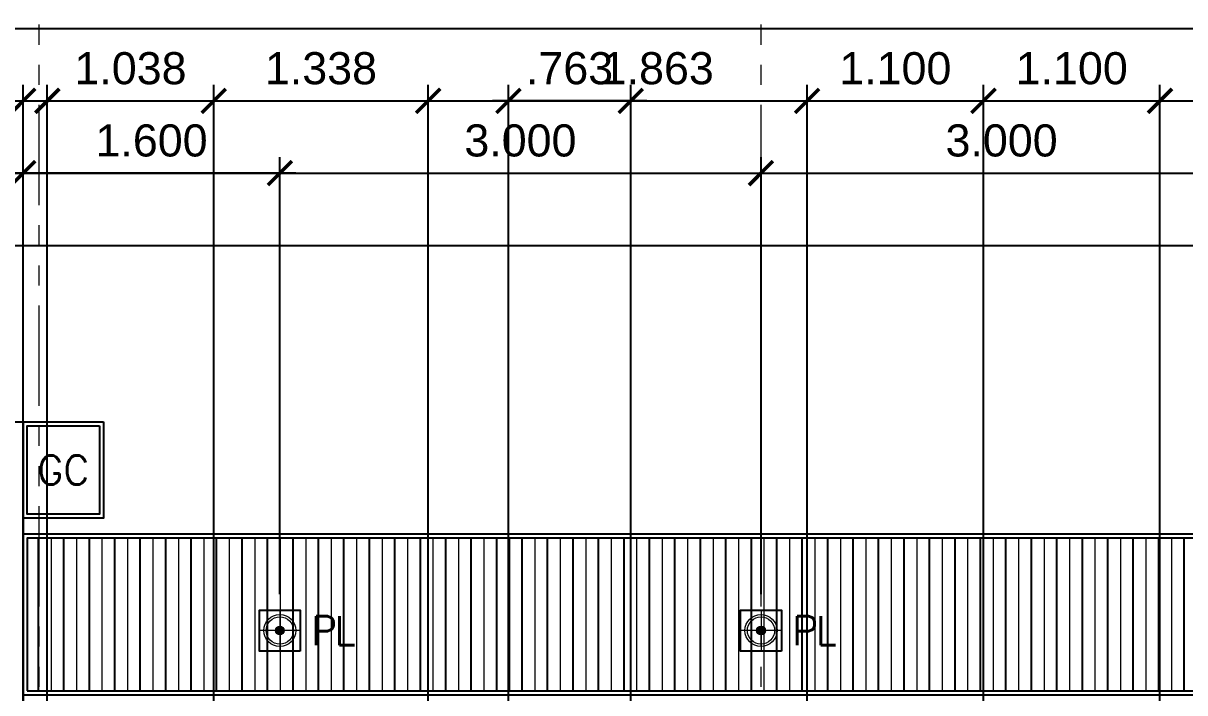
# Model space of a CAD drawing. Header units: metres. Extents: x -12400 to 1, y 0 to 106422.
# Drawn here: x -12187.41 to -12180.17, y 106355.35 to 106359.52 of the extents above; entities that cross this region are included whole.
import ezdxf

# ---------------------------------------------------------------- set-up
doc = ezdxf.new("R2010")
doc.units = ezdxf.units.M
doc.header["$PDMODE"] = 35
doc.linetypes.add('HIDDEN2', pattern=[4.762499999999999, 3.175, -1.5875])
doc.linetypes.add('PHANTOM2', pattern=[1.25, 0.625, -0.125, 0.125, -0.125, 0.125, -0.125])
for name, color, linetype, lineweight in [('0.1', 1, 'Continuous', 9), ('A-DIM-100', 8, 'Continuous', 0), ('DIM 001', 251, 'Continuous', 13), ('HATCH', 250, 'Continuous', 5), ('LAYOUT', 1, 'Continuous', 20), ('LF 001', 51, 'Continuous', 20)]:
    doc.layers.add(name, color=color, linetype=linetype, lineweight=lineweight)
for name, color, linetype in [('E_FIX_LIGHT1', 2, 'Continuous'), ('lighting', 1, 'Continuous'), ('P-HIDE', 1, 'HIDDEN2'), ('txt', 2, 'Continuous')]:
    doc.layers.add(name, color=color, linetype=linetype)
doc.layers.add('GUIDELINES', color=206, linetype='Continuous', plot=False)
doc.styles.add('DIMTXT-100', font='arial.ttf')
doc.styles.add('swis721', font='swiss.ttf')
doc.styles.add('T.25', font='romans.shx', dxfattribs={"height": 0.2})
doc.dimstyles.new('D-100', dxfattribs={"dimtxt": 0.2, "dimasz": 0.15, "dimexe": 0.1, "dimexo": 0.1, "dimgap": 0.1, "dimtad": 1, "dimdec": 3, "dimzin": 4, "dimdsep": 46, "dimtxsty": 'DIMTXT-100', "dimblk": 'ARCHTICK', "dimcen": 0.2, "dimdle": 0.1, "dimclrd": 8, "dimclre": 8, "dimclrt": 2, "dimadec": 0, "dimazin": 1, "dimtfac": 1, "dimtdec": 3, "dimtofl": 0, "dimtmove": 2, "dimatfit": 3, "dimfxl": 1, "dimarcsym": 0})
doc.dimstyles.new('DIM 200', dxfattribs={"dimtxt": 200, "dimasz": 1, "dimexe": 0, "dimexo": 40, "dimgap": 50, "dimtad": 1, "dimtoh": 1, "dimdec": 0, "dimlfac": 2, "dimtxsty": 'swis721', "dimblk": 'CIR', "dimcen": 0, "dimclrd": 155, "dimclre": 155, "dimclrt": 4, "dimadec": 0, "dimazin": 0, "dimtfac": 1, "dimtdec": 0, "dimtix": 1, "dimtmove": 1, "dimatfit": 3, "dimldrblk": 'CIR', "dimfxl": 0, "dimarcsym": 0})

# ---------------------------------------------------------------- blocks, each defined once
blk = doc.blocks.new('CIR')
at = {"color": 4}
blk.add_circle((0, 0), 50, dxfattribs=at)
blk = doc.blocks.new('A$C7ed75b16')
at = {"color": 1}
blk.add_lwpolyline([(16.2000000000171, 21.39999999997963), (18.00000000001819, 21.39999999997963)], dxfattribs=at)
for points in [[(18.50000000001819, 21.39999999997963), (18.50000000001819, 20.79999999998836), (18.00000000001819, 20.79999999998836), (18.00000000001819, 21.39999999997963)], [(18.47500000002401, 21.37499999998545), (18.47500000002401, 20.82499999998254), (18.02500000001237, 20.82499999998254), (18.02500000001237, 21.37499999998545)]]:
    blk.add_lwpolyline(points, close=True, dxfattribs=at)
at = {"layer": 'P-HIDE', "linetype": 'Continuous'}
blk.add_lwpolyline([(10.20000000000073, 18.99999999998545), (10.20000000000073, 21.39999999997963), (18.00000000001819, 21.39999999997963), (18.00000000001819, 18.99999999998545)], dxfattribs=at)
at = {"layer": '0.1', "color": 2, "insert": (18.25000000001819, 21.09999999999127), "char_height": 0.18, "attachment_point": 5, "style": 'T.25'}
blk.add_mtext_dynamic_manual_height_columns('{\\C3;GC}', width=2.337371140579762, gutter_width=1, heights=[0], dxfattribs=at)
blk = doc.blocks.new('L1')
at = {"layer": 'LF 001', "lineweight": 20, "ltscale": 1500}
h = blk.add_hatch(color=256, dxfattribs=at)
edge = h.paths.add_edge_path()
edge.add_arc((1.13686837721616e-13, -1.13686837721616e-13), 0.0318958546358772, 0, 360)
at = {"layer": 'LF 001', "ltscale": 1500}
blk.add_lwpolyline([(-0.09999999999990905, -1.13686837721616e-13, -1), (0.1000000000000227, -1.13686837721616e-13, -1)], format="xyb", close=True, dxfattribs=at)
at = {"layer": 'LF 001', "color": 76, "lineweight": 18, "ltscale": 1500}
for points in [[(1.13686837721616e-13, 0.1499999999997499), (1.13686837721616e-13, -0.1500000000000909)], [(-0.1499999999999773, -1.13686837721616e-13), (0.1500000000000909, -1.13686837721616e-13)]]:
    blk.add_lwpolyline(points, dxfattribs=at)
at = {"layer": 'LF 001', "lineweight": 20, "ltscale": 1500}
blk.add_circle((1.13686837721616e-13, -1.13686837721616e-13), 0.0318958546358772, dxfattribs=at)
blk = doc.blocks.new('LO')
at = {"layer": 'LAYOUT', "xscale": 1000, "yscale": 1000, "zscale": 1000}
blk.add_blockref('L1', (0, 0), dxfattribs=at)
blk = doc.blocks.new('*U1960')
at = {"layer": 'LF 001', "ltscale": 1500}
blk.add_circle((0, -3.995415109869782e-14), 0.0998520709958535, dxfattribs=at)
at = {"layer": 'lighting', "xscale": 0.0008492979043710491, "yscale": 0.0008492979043710491, "zscale": 0.0008492979043710491}
blk.add_blockref('LO', (0, -3.995415109869782e-14), dxfattribs=at)
blk = doc.blocks.new('A$Cc2b2540e')
h = blk.add_hatch()
h.set_pattern_fill('ANSI31', color=8, scale=0.05, angle=45)
h.set_pattern_definition([(90, (12129.21296792572, -106290.2629166174), (-0.15875, 0), [])])
h.paths.add_polyline_path([(18.02499999999418, 19.72499999997672), (27.18964466094076, 19.72499999999127), (28.13964466095422, 20.67499999998836), (18.02499999999418, 20.67499999998836)])
at = {"color": 1}
blk.add_lwpolyline([(18, 19.69999999998254), (27.19999999999709, 19.69999999999709), (28.20000000000073, 20.69999999998254), (18, 20.69999999998254), (18, 19.69999999998254)], dxfattribs=at)
at = {"color": 8}
for points in [[(18.02499999999418, 19.72499999999127), (27.18964466094076, 19.72500000000582), (28.13964466095422, 20.67500000000291), (18.02499999999418, 20.67500000000291)], [(18.02499999999418, 19.72499999997672), (27.18964466094076, 19.72499999999127), (28.13964466095422, 20.67499999998836), (18.02499999999418, 20.67499999998836)]]:
    blk.add_lwpolyline(points, close=True, dxfattribs=at)
at = {"color": 1}
for points in [[(19.72739468565487, 19.97260531435313), (19.47260531434222, 19.97260531433858), (19.47260531434222, 20.22739468562941), (19.72739468565487, 20.22739468564396)], [(22.72739468565487, 19.97260531435313), (22.47260531434222, 19.97260531433858), (22.47260531434222, 20.22739468562941), (22.72739468565487, 20.22739468564396)]]:
    blk.add_lwpolyline(points, close=True, dxfattribs=at)
at = {"layer": 'E_FIX_LIGHT1', "rotation": 270}
for p in [(19.59999999999854, 20.09999999999127), (22.59999999999854, 20.09999999999127)]:
    blk.add_blockref('*U1960', p, dxfattribs=at)
at = {"layer": 'txt', "color": 6, "linetype": 'Continuous', "char_height": 0.18, "attachment_point": 5, "style": 'T.25'}
for insert in [(19.9273946856556, 20.10000000000582), (22.9273946856556, 20.10000000000582)]:
    blk.add_mtext_dynamic_manual_height_columns('{\\T0.9;PL}', width=0.6453045245441018, gutter_width=0.001, heights=[0], dxfattribs=dict(at, insert=insert))
blk = doc.blocks.new('_ArchTick')
at = {"color": 0, "linetype": 'ByBlock', "const_width": 0.15}
blk.add_lwpolyline([(-0.5, -0.5), (0.5, 0.5)], dxfattribs=at)
blk = doc.blocks.new('*D1038')
at = {"layer": 'DEFPOINTS', "color": 0, "transparency": 16777216}
for p in [(-12186.22546792573, 106359.0365394432), (-12187.26296792574, 106354.6365394432), (-12186.22546792573, 106354.6365394432)]:
    blk.add_point(p, dxfattribs=at)
at = {"layer": 'DIM 001', "color": 8, "lineweight": -2, "transparency": 16777216}
for p, q in [((-12187.26296792574, 106354.7365394432), (-12187.26296792574, 106359.1365394432)), ((-12186.22546792573, 106354.7365394432), (-12186.22546792573, 106359.1365394432)), ((-12187.36296792574, 106359.0365394432), (-12186.12546792573, 106359.0365394432))]:
    blk.add_line(p, q, dxfattribs=at)
at = {"layer": 'DIM 001', "color": 8, "lineweight": -2, "transparency": 16777216, "xscale": 0.15, "yscale": 0.15, "zscale": 0.15, "rotation": 180}
blk.add_blockref('_ArchTick', (-12187.26296792574, 106359.0365394432), dxfattribs=at)
at = {"layer": 'DIM 001', "color": 8, "lineweight": -2, "transparency": 16777216, "xscale": 0.15, "yscale": 0.15, "zscale": 0.15}
blk.add_blockref('_ArchTick', (-12186.22546792573, 106359.0365394432), dxfattribs=at)
at = {"layer": 'DIM 001', "color": 2, "transparency": 16777216, "insert": (-12186.74421792574, 106359.2387222536), "char_height": 0.2, "attachment_point": 5, "style": 'DIMTXT-100'}
blk.add_mtext('1.038', dxfattribs=at)
blk = doc.blocks.new('*D1049')
at = {"layer": 'DEFPOINTS', "color": 0, "transparency": 16777216}
for p in [(-12187.41296792572, 106359.0365394432), (-12187.41296792572, 106354.4365394433), (-12188.08796792573, 106353.1889341285)]:
    blk.add_point(p, dxfattribs=at)
at = {"layer": 'DIM 001', "color": 8, "lineweight": -2, "transparency": 16777216}
for p, q in [((-12188.08796792573, 106353.2889341285), (-12188.08796792573, 106359.1365394432)), ((-12187.41296792572, 106354.5365394433), (-12187.41296792572, 106359.1365394432)), ((-12188.18796792573, 106359.0365394432), (-12187.31296792572, 106359.0365394432))]:
    blk.add_line(p, q, dxfattribs=at)
at = {"layer": 'DIM 001', "color": 8, "lineweight": -2, "transparency": 16777216, "xscale": 0.15, "yscale": 0.15, "zscale": 0.15, "rotation": 180}
blk.add_blockref('_ArchTick', (-12188.08796792573, 106359.0365394432), dxfattribs=at)
at = {"layer": 'DIM 001', "color": 8, "lineweight": -2, "transparency": 16777216, "xscale": 0.15, "yscale": 0.15, "zscale": 0.15}
blk.add_blockref('_ArchTick', (-12187.41296792572, 106359.0365394432), dxfattribs=at)
at = {"layer": 'DIM 001', "color": 2, "transparency": 16777216, "insert": (-12187.75046792573, 106359.2365394432), "char_height": 0.2, "attachment_point": 5, "style": 'DIMTXT-100'}
blk.add_mtext('.675', dxfattribs=at)
blk = doc.blocks.new('*D1060')
at = {"layer": 'DEFPOINTS', "color": 0, "transparency": 16777216}
for p in [(-12184.88796792572, 106359.0365394432), (-12184.88796792572, 106355.1365394434), (-12186.22546792573, 106354.6365394432)]:
    blk.add_point(p, dxfattribs=at)
at = {"layer": 'DIM 001', "color": 8, "lineweight": -2, "transparency": 16777216}
for p, q in [((-12186.22546792573, 106354.7365394432), (-12186.22546792573, 106359.1365394432)), ((-12184.88796792572, 106355.2365394434), (-12184.88796792572, 106359.1365394432)), ((-12186.32546792573, 106359.0365394432), (-12184.78796792572, 106359.0365394432))]:
    blk.add_line(p, q, dxfattribs=at)
at = {"layer": 'DIM 001', "color": 8, "lineweight": -2, "transparency": 16777216, "xscale": 0.15, "yscale": 0.15, "zscale": 0.15, "rotation": 180}
blk.add_blockref('_ArchTick', (-12186.22546792573, 106359.0365394432), dxfattribs=at)
at = {"layer": 'DIM 001', "color": 8, "lineweight": -2, "transparency": 16777216, "xscale": 0.15, "yscale": 0.15, "zscale": 0.15}
blk.add_blockref('_ArchTick', (-12184.88796792572, 106359.0365394432), dxfattribs=at)
at = {"layer": 'DIM 001', "color": 2, "transparency": 16777216, "insert": (-12185.55671792572, 106359.2387222536), "char_height": 0.2, "attachment_point": 5, "style": 'DIMTXT-100'}
blk.add_mtext('1.338', dxfattribs=at)
blk = doc.blocks.new('*D1132')
at = {"layer": 'DEFPOINTS', "color": 0, "transparency": 16777216}
for p in [(-12184.38796792571, 106359.0365394432), (-12184.38796792571, 106355.1365394433), (-12183.62546792571, 106354.3615394432)]:
    blk.add_point(p, dxfattribs=at)
at = {"layer": 'DIM 001', "color": 8, "lineweight": -2, "transparency": 16777216}
for p, q in [((-12184.38796792571, 106355.2365394433), (-12184.38796792571, 106359.1365394432)), ((-12183.62546792571, 106354.4615394432), (-12183.62546792571, 106359.1365394432)), ((-12183.52546792571, 106359.0365394432), (-12184.48796792571, 106359.0365394432))]:
    blk.add_line(p, q, dxfattribs=at)
at = {"layer": 'DIM 001', "color": 8, "lineweight": -2, "transparency": 16777216, "xscale": 0.15, "yscale": 0.15, "zscale": 0.15, "rotation": 180}
blk.add_blockref('_ArchTick', (-12184.38796792571, 106359.0365394432), dxfattribs=at)
at = {"layer": 'DIM 001', "color": 8, "lineweight": -2, "transparency": 16777216, "xscale": 0.15, "yscale": 0.15, "zscale": 0.15}
blk.add_blockref('_ArchTick', (-12183.62546792571, 106359.0365394432), dxfattribs=at)
at = {"layer": 'DIM 001', "color": 2, "transparency": 16777216, "insert": (-12184.00671792571, 106359.2387222536), "char_height": 0.2, "attachment_point": 5, "style": 'DIMTXT-100'}
blk.add_mtext('.763', dxfattribs=at)
blk = doc.blocks.new('*D1133')
at = {"layer": 'DEFPOINTS', "color": 0, "transparency": 16777216}
for p in [(-12182.52546792571, 106359.0365394432), (-12184.38796792571, 106355.1365394433), (-12182.52546792571, 106354.3615394432)]:
    blk.add_point(p, dxfattribs=at)
at = {"layer": 'DIM 001', "color": 8, "lineweight": -2, "transparency": 16777216}
for p, q in [((-12184.38796792571, 106355.2365394433), (-12184.38796792571, 106359.1365394432)), ((-12182.52546792571, 106354.4615394432), (-12182.52546792571, 106359.1365394432)), ((-12184.48796792571, 106359.0365394432), (-12182.42546792571, 106359.0365394432))]:
    blk.add_line(p, q, dxfattribs=at)
at = {"layer": 'DIM 001', "color": 8, "lineweight": -2, "transparency": 16777216, "xscale": 0.15, "yscale": 0.15, "zscale": 0.15, "rotation": 180}
blk.add_blockref('_ArchTick', (-12184.38796792571, 106359.0365394432), dxfattribs=at)
at = {"layer": 'DIM 001', "color": 8, "lineweight": -2, "transparency": 16777216, "xscale": 0.15, "yscale": 0.15, "zscale": 0.15}
blk.add_blockref('_ArchTick', (-12182.52546792571, 106359.0365394432), dxfattribs=at)
at = {"layer": 'DIM 001', "color": 2, "transparency": 16777216, "insert": (-12183.45671792571, 106359.2387222536), "char_height": 0.2, "attachment_point": 5, "style": 'DIMTXT-100'}
blk.add_mtext('1.863', dxfattribs=at)
blk = doc.blocks.new('*D1134')
at = {"layer": 'DEFPOINTS', "color": 0, "transparency": 16777216}
for p in [(-12181.42546792571, 106359.0365394432), (-12182.52546792571, 106354.3615394432), (-12181.42546792571, 106354.3615394432)]:
    blk.add_point(p, dxfattribs=at)
at = {"layer": 'DIM 001', "color": 8, "lineweight": -2, "transparency": 16777216}
for p, q in [((-12182.52546792571, 106354.4615394432), (-12182.52546792571, 106359.1365394432)), ((-12181.42546792571, 106354.4615394432), (-12181.42546792571, 106359.1365394432)), ((-12182.62546792571, 106359.0365394432), (-12181.32546792571, 106359.0365394432))]:
    blk.add_line(p, q, dxfattribs=at)
at = {"layer": 'DIM 001', "color": 8, "lineweight": -2, "transparency": 16777216, "xscale": 0.15, "yscale": 0.15, "zscale": 0.15, "rotation": 180}
blk.add_blockref('_ArchTick', (-12182.52546792571, 106359.0365394432), dxfattribs=at)
at = {"layer": 'DIM 001', "color": 8, "lineweight": -2, "transparency": 16777216, "xscale": 0.15, "yscale": 0.15, "zscale": 0.15}
blk.add_blockref('_ArchTick', (-12181.42546792571, 106359.0365394432), dxfattribs=at)
at = {"layer": 'DIM 001', "color": 2, "transparency": 16777216, "insert": (-12181.97546792571, 106359.2386540407), "char_height": 0.2, "attachment_point": 5, "style": 'DIMTXT-100'}
blk.add_mtext('1.100', dxfattribs=at)
blk = doc.blocks.new('*D1135')
at = {"layer": 'DEFPOINTS', "color": 0, "transparency": 16777216}
for p in [(-12180.32546792571, 106359.0365394432), (-12181.42546792571, 106354.3615394432), (-12180.32546792571, 106354.3615394432)]:
    blk.add_point(p, dxfattribs=at)
at = {"layer": 'DIM 001', "color": 8, "lineweight": -2, "transparency": 16777216}
for p, q in [((-12181.42546792571, 106354.4615394432), (-12181.42546792571, 106359.1365394432)), ((-12180.32546792571, 106354.4615394432), (-12180.32546792571, 106359.1365394432)), ((-12181.52546792571, 106359.0365394432), (-12180.22546792571, 106359.0365394432))]:
    blk.add_line(p, q, dxfattribs=at)
at = {"layer": 'DIM 001', "color": 8, "lineweight": -2, "transparency": 16777216, "xscale": 0.15, "yscale": 0.15, "zscale": 0.15, "rotation": 180}
blk.add_blockref('_ArchTick', (-12181.42546792571, 106359.0365394432), dxfattribs=at)
at = {"layer": 'DIM 001', "color": 8, "lineweight": -2, "transparency": 16777216, "xscale": 0.15, "yscale": 0.15, "zscale": 0.15}
blk.add_blockref('_ArchTick', (-12180.32546792571, 106359.0365394432), dxfattribs=at)
at = {"layer": 'DIM 001', "color": 2, "transparency": 16777216, "insert": (-12180.87546792571, 106359.2386540407), "char_height": 0.2, "attachment_point": 5, "style": 'DIMTXT-100'}
blk.add_mtext('1.100', dxfattribs=at)
blk = doc.blocks.new('*D1136')
at = {"layer": 'DEFPOINTS', "color": 0, "transparency": 16777216}
for p in [(-12179.22546792571, 106359.0365394432), (-12180.32546792571, 106354.3615394432), (-12179.22546792571, 106354.3615394432)]:
    blk.add_point(p, dxfattribs=at)
at = {"layer": 'DIM 001', "color": 8, "lineweight": -2, "transparency": 16777216}
for p, q in [((-12180.32546792571, 106354.4615394432), (-12180.32546792571, 106359.1365394432)), ((-12179.22546792571, 106354.4615394432), (-12179.22546792571, 106359.1365394432)), ((-12180.42546792571, 106359.0365394432), (-12179.12546792571, 106359.0365394432))]:
    blk.add_line(p, q, dxfattribs=at)
at = {"layer": 'DIM 001', "color": 8, "lineweight": -2, "transparency": 16777216, "xscale": 0.15, "yscale": 0.15, "zscale": 0.15, "rotation": 180}
blk.add_blockref('_ArchTick', (-12180.32546792571, 106359.0365394432), dxfattribs=at)
at = {"layer": 'DIM 001', "color": 8, "lineweight": -2, "transparency": 16777216, "xscale": 0.15, "yscale": 0.15, "zscale": 0.15}
blk.add_blockref('_ArchTick', (-12179.22546792571, 106359.0365394432), dxfattribs=at)
at = {"layer": 'DIM 001', "color": 2, "transparency": 16777216, "insert": (-12179.77546792571, 106359.2386540407), "char_height": 0.2, "attachment_point": 5, "style": 'DIMTXT-100'}
blk.add_mtext('1.100', dxfattribs=at)
blk = doc.blocks.new('*D1138')
at = {"layer": 'DEFPOINTS', "color": 0, "transparency": 16777216}
for p in [(-12187.41296792572, 106358.5865394432), (-12187.41296792572, 106356.3365394432), (-12185.81296792572, 106355.8639341288)]:
    blk.add_point(p, dxfattribs=at)
at = {"layer": 'DIM 001', "color": 8, "lineweight": -2, "transparency": 16777216}
for p, q in [((-12187.41296792572, 106356.4365394432), (-12187.41296792572, 106358.6865394432)), ((-12185.81296792572, 106355.9639341288), (-12185.81296792572, 106358.6865394432)), ((-12185.71296792572, 106358.5865394432), (-12187.51296792572, 106358.5865394432))]:
    blk.add_line(p, q, dxfattribs=at)
at = {"layer": 'DIM 001', "color": 8, "lineweight": -2, "transparency": 16777216, "xscale": 0.15, "yscale": 0.15, "zscale": 0.15, "rotation": 180}
blk.add_blockref('_ArchTick', (-12187.41296792572, 106358.5865394432), dxfattribs=at)
at = {"layer": 'DIM 001', "color": 8, "lineweight": -2, "transparency": 16777216, "xscale": 0.15, "yscale": 0.15, "zscale": 0.15}
blk.add_blockref('_ArchTick', (-12185.81296792572, 106358.5865394432), dxfattribs=at)
at = {"layer": 'DIM 001', "color": 2, "transparency": 16777216, "insert": (-12186.61296792572, 106358.7886540407), "char_height": 0.2, "attachment_point": 5, "style": 'DIMTXT-100'}
blk.add_mtext('1.600', dxfattribs=at)
blk = doc.blocks.new('*D1139')
at = {"layer": 'DEFPOINTS', "color": 0, "transparency": 16777216}
for p in [(-12182.81296792572, 106358.5865394432), (-12185.81296792572, 106355.8639341288), (-12182.81296792572, 106355.8639341288)]:
    blk.add_point(p, dxfattribs=at)
at = {"layer": 'DIM 001', "color": 8, "lineweight": -2, "transparency": 16777216}
for p, q in [((-12185.81296792572, 106355.9639341288), (-12185.81296792572, 106358.6865394432)), ((-12182.81296792572, 106355.9639341288), (-12182.81296792572, 106358.6865394432)), ((-12185.91296792572, 106358.5865394432), (-12182.71296792572, 106358.5865394432))]:
    blk.add_line(p, q, dxfattribs=at)
at = {"layer": 'DIM 001', "color": 8, "lineweight": -2, "transparency": 16777216, "xscale": 0.15, "yscale": 0.15, "zscale": 0.15, "rotation": 180}
blk.add_blockref('_ArchTick', (-12185.81296792572, 106358.5865394432), dxfattribs=at)
at = {"layer": 'DIM 001', "color": 8, "lineweight": -2, "transparency": 16777216, "xscale": 0.15, "yscale": 0.15, "zscale": 0.15}
blk.add_blockref('_ArchTick', (-12182.81296792572, 106358.5865394432), dxfattribs=at)
at = {"layer": 'DIM 001', "color": 2, "transparency": 16777216, "insert": (-12184.31296792572, 106358.7887222536), "char_height": 0.2, "attachment_point": 5, "style": 'DIMTXT-100'}
blk.add_mtext('3.000', dxfattribs=at)
blk = doc.blocks.new('*D1140')
at = {"layer": 'DEFPOINTS', "color": 0, "transparency": 16777216}
for p in [(-12179.81296792572, 106358.5865394432), (-12182.81296792572, 106355.8639341288), (-12179.81296792572, 106355.8639341288)]:
    blk.add_point(p, dxfattribs=at)
at = {"layer": 'DIM 001', "color": 8, "lineweight": -2, "transparency": 16777216}
for p, q in [((-12182.81296792572, 106355.9639341288), (-12182.81296792572, 106358.6865394432)), ((-12179.81296792572, 106355.9639341288), (-12179.81296792572, 106358.6865394432)), ((-12182.91296792572, 106358.5865394432), (-12179.71296792572, 106358.5865394432))]:
    blk.add_line(p, q, dxfattribs=at)
at = {"layer": 'DIM 001', "color": 8, "lineweight": -2, "transparency": 16777216, "xscale": 0.15, "yscale": 0.15, "zscale": 0.15, "rotation": 180}
blk.add_blockref('_ArchTick', (-12182.81296792572, 106358.5865394432), dxfattribs=at)
at = {"layer": 'DIM 001', "color": 8, "lineweight": -2, "transparency": 16777216, "xscale": 0.15, "yscale": 0.15, "zscale": 0.15}
blk.add_blockref('_ArchTick', (-12179.81296792572, 106358.5865394432), dxfattribs=at)
at = {"layer": 'DIM 001', "color": 2, "transparency": 16777216, "insert": (-12181.31296792572, 106358.7887222536), "char_height": 0.2, "attachment_point": 5, "style": 'DIMTXT-100'}
blk.add_mtext('3.000', dxfattribs=at)
blk = doc.blocks.new('GRID1')
at = {"color": 6, "linetype": 'PHANTOM2'}
for points in [[(-12143.25441529414, 106384.7702236537), (-12143.25441529414, 106412.5702236537)], [(-12138.75441529414, 106384.7702236537), (-12138.75441529414, 106412.5702236537)]]:
    blk.add_leader(points, dimstyle='DIM 200', override={"dimasz": 0.002, "dimgap": 60, "dimtad": 0}, dxfattribs=at)

msp = doc.modelspace()

# ---------------------------------------------------------------- hatches: boundary and pattern name
at = {"layer": 'HATCH'}
h = msp.add_hatch(dxfattribs=at)
h.set_pattern_fill('ANSI31', color=8, scale=0.05, angle=45)
h.set_pattern_definition([(90, (-76.20000000000255, 45.37362282573304), (-0.15875, 0), [])])
h.paths.add_polyline_path([(-12187.38796792572, 106355.3615394432), (-12178.22332326478, 106355.3615394432), (-12177.27332326476, 106356.3115394432), (-12187.38796792572, 106356.3115394432)])

# ---------------------------------------------------------------- linework, layer by layer
at = {"color": 1}
msp.add_lwpolyline([(-12187.41296792572, 106355.3365394432), (-12178.21296792572, 106355.3365394432), (-12177.21296792572, 106356.3365394432), (-12187.41296792572, 106356.3365394432), (-12187.41296792572, 106355.3365394432)], dxfattribs=at)
at = {"color": 8}
msp.add_lwpolyline([(-12187.38796792572, 106355.3615394432), (-12178.22332326478, 106355.3615394432), (-12177.27332326476, 106356.3115394432), (-12187.38796792572, 106356.3115394432)], close=True, dxfattribs=at)
msp.add_lwpolyline([(-12187.38796792572, 106355.3615394432), (-12178.22332326478, 106355.3615394432), (-12177.27332326476, 106356.3115394432), (-12187.38796792572, 106356.3115394432)], close=True, dxfattribs=at)
at = {"color": 1}
for points in [[(-12185.68557324006, 106355.6091447575), (-12185.94036261138, 106355.6091447575), (-12185.94036261138, 106355.8639341288), (-12185.68557324006, 106355.8639341288)], [(-12182.68557324006, 106355.6091447575), (-12182.94036261138, 106355.6091447575), (-12182.94036261138, 106355.8639341288), (-12182.68557324006, 106355.8639341288)]]:
    msp.add_lwpolyline(points, close=True, dxfattribs=at)
at = {"layer": 'GUIDELINES'}
for points in [[(-12207.36296792572, 106359.4865394432), (-12175.26296792572, 106359.4865394432), (-12175.26296792572, 106332.5865394432), (-12207.36296792572, 106332.5865394432)], [(-12206.91296792572, 106359.0365394432), (-12175.71296792572, 106359.0365394432), (-12175.71296792572, 106333.0365394432), (-12206.91296792572, 106333.0365394432)], [(-12206.46296792572, 106358.5865394432), (-12176.16296792572, 106358.5865394432), (-12176.16296792572, 106333.4865394432), (-12206.46296792572, 106333.4865394432)], [(-12206.46296792572, 106358.5865394432), (-12176.16296792572, 106358.5865394432), (-12176.16296792572, 106333.4865394432), (-12206.46296792572, 106333.4865394432)], [(-12206.01296792572, 106358.1365394432), (-12176.61296792572, 106358.1365394432), (-12176.61296792572, 106333.9365394432), (-12206.01296792572, 106333.9365394432)]]:
    msp.add_lwpolyline(points, close=True, dxfattribs=at)

# ---------------------------------------------------------------- block references
at = {"color": 1}
msp.add_blockref('A$C7ed75b16', (-12205.41296792572, 106335.6365394432), dxfattribs=at)
msp.add_blockref('A$Cc2b2540e', (-12205.41296792572, 106335.6365394432))
at = {"layer": 'A-DIM-100'}
msp.add_blockref('GRID1', (-44.05855263158082, -52.63368421052292), dxfattribs=at)
at = {"layer": 'E_FIX_LIGHT1', "rotation": 270}
for p in [(-12185.81296792572, 106355.7365394432), (-12182.81296792572, 106355.7365394432)]:
    msp.add_blockref('*U1960', p, dxfattribs=at)

# ---------------------------------------------------------------- dimensions: what is measured, and where the dimension line sits
at = {"layer": 'DIM 001'}
dim = msp.add_linear_dim(base=(-12187.41296792572, 106359.0365394432), p1=(-12188.08796792573, 106353.1889341285), p2=(-12187.41296792572, 106354.4365394433), dimstyle='D-100', dxfattribs=at)
dim.commit()
dim.dimension.update_dxf_attribs({"geometry": '*D1049', "text_midpoint": (-12187.75046792573, 106359.2365394432), "dimtype": 160})
for base, p1, p2, picture, middle in [((-12186.22546792573, 106359.0365394432), (-12187.26296792574, 106354.6365394432), (-12186.22546792573, 106354.6365394432), '*D1038', (-12186.74421792574, 106359.2387222536)), ((-12184.88796792572, 106359.0365394432), (-12186.22546792573, 106354.6365394432), (-12184.88796792572, 106355.1365394434), '*D1060', (-12185.55671792572, 106359.2387222536)), ((-12184.38796792571, 106359.0365394432), (-12183.62546792571, 106354.3615394432), (-12184.38796792571, 106355.1365394433), '*D1132', (-12184.00671792571, 106359.2387222536)), ((-12182.52546792571, 106359.0365394432), (-12184.38796792571, 106355.1365394433), (-12182.52546792571, 106354.3615394432), '*D1133', (-12183.45671792571, 106359.2387222536)), ((-12181.42546792571, 106359.0365394432), (-12182.52546792571, 106354.3615394432), (-12181.42546792571, 106354.3615394432), '*D1134', (-12181.97546792571, 106359.2386540407)), ((-12180.32546792571, 106359.0365394432), (-12181.42546792571, 106354.3615394432), (-12180.32546792571, 106354.3615394432), '*D1135', (-12180.87546792571, 106359.2386540407)), ((-12179.22546792571, 106359.0365394432), (-12180.32546792571, 106354.3615394432), (-12179.22546792571, 106354.3615394432), '*D1136', (-12179.77546792571, 106359.2386540407)), ((-12187.41296792572, 106358.5865394432), (-12185.81296792572, 106355.8639341288), (-12187.41296792572, 106356.3365394432), '*D1138', (-12186.61296792572, 106358.7886540407)), ((-12182.81296792572, 106358.5865394432), (-12185.81296792572, 106355.8639341288), (-12182.81296792572, 106355.8639341288), '*D1139', (-12184.31296792572, 106358.7887222536)), ((-12179.81296792572, 106358.5865394432), (-12182.81296792572, 106355.8639341288), (-12179.81296792572, 106355.8639341288), '*D1140', (-12181.31296792572, 106358.7887222536))]:
    dim = msp.add_linear_dim(base=base, p1=p1, p2=p2, dimstyle='D-100', dxfattribs=at)
    dim.commit()
    dim.dimension.update_dxf_attribs({"geometry": picture, "text_midpoint": middle})

doc.saveas('drawing.dxf')
